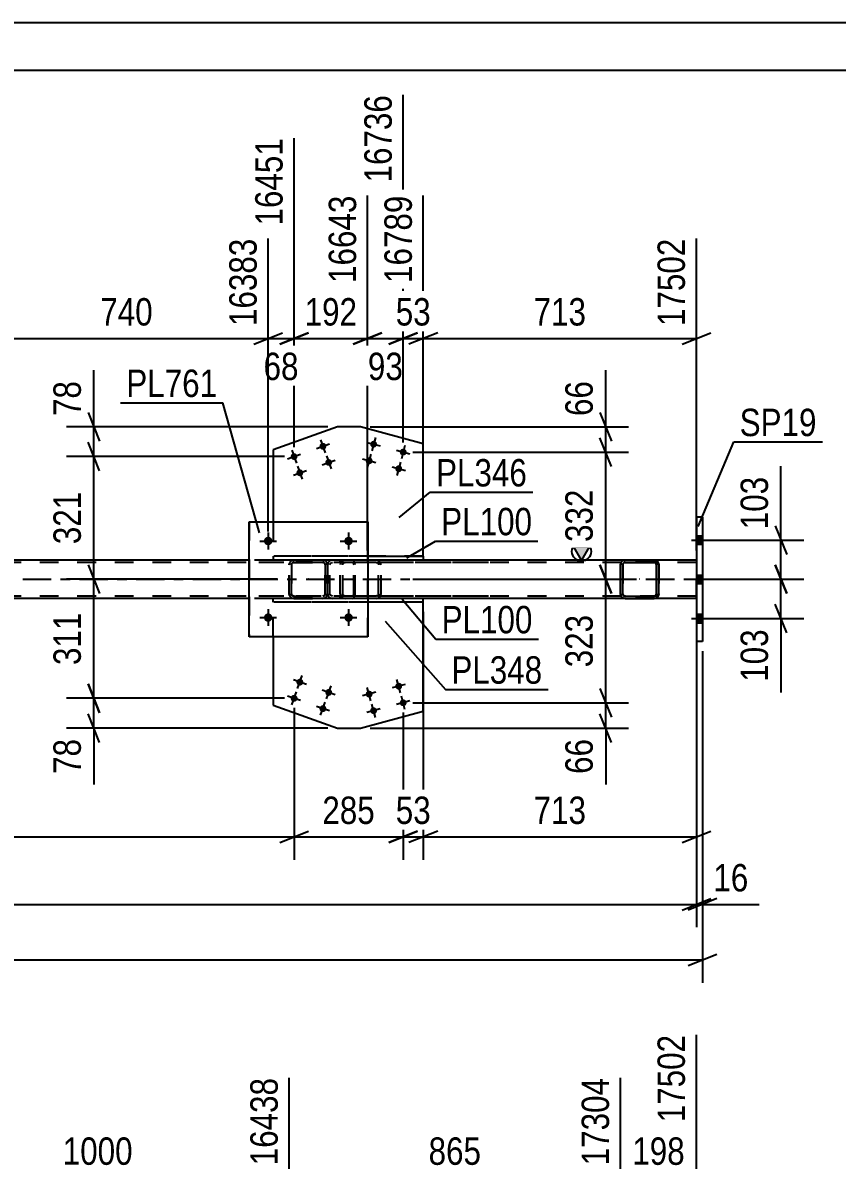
# Model space of a CAD drawing. Header units: millimetres. Extents: x 0 to 841, y 0 to 594.
# Drawn here: x 685.3 to 770.4, y 475.1 to 594 of the extents above; entities that cross this region are included whole.
import ezdxf

# ---------------------------------------------------------------- set-up
doc = ezdxf.new("R2010")
doc.units = ezdxf.units.MM
doc.linetypes.add('DXK_LINE_DOT2', pattern=[3.9198, 1.9599, -1.9599])
doc.linetypes.add('DXK_LINE_DOT3', pattern=[5.9187, 2.979, -0.9799, 0.9799, -0.9799])
doc.styles.add('Arial Narrow', font='ARIALN.TTF', dxfattribs={"height": 0.2})

# ---------------------------------------------------------------- blocks, each defined once
blk = doc.blocks.new('Unknown-122570622-1133')
at = {"color": 5, "linetype": 'Continuous'}
for p, q in [((841, 594), (0, 594)), ((836, 589), (5, 589))]:
    blk.add_line(p, q, dxfattribs=at)
blk = doc.blocks.new('Bolt-122570622-3919 - 3910')
at = {"linetype": 'Continuous'}
for points in [[(710.54, 531.84), (710.55, 531.93), (710.58, 532.02), (710.62, 532.1), (710.68, 532.17), (710.76, 532.22), (710.84, 532.26), (710.93, 532.28), (711.03, 532.28), (711.12, 532.26), (711.2, 532.22), (711.27, 532.17), (711.34, 532.1), (711.38, 532.02), (711.41, 531.93), (711.42, 531.84), (711.41, 531.75), (711.38, 531.66), (711.34, 531.58), (711.27, 531.51), (711.2, 531.46), (711.12, 531.42), (711.03, 531.4), (710.93, 531.4), (710.84, 531.42), (710.76, 531.46), (710.68, 531.51), (710.62, 531.58), (710.58, 531.66), (710.55, 531.75)], [(718.94, 531.84), (718.95, 531.93), (718.98, 532.02), (719.02, 532.1), (719.08, 532.17), (719.16, 532.22), (719.24, 532.26), (719.33, 532.28), (719.43, 532.28), (719.52, 532.26), (719.6, 532.22), (719.67, 532.17), (719.74, 532.1), (719.78, 532.02), (719.81, 531.93), (719.82, 531.84), (719.81, 531.75), (719.78, 531.66), (719.74, 531.58), (719.67, 531.51), (719.6, 531.46), (719.52, 531.42), (719.43, 531.4), (719.33, 531.4), (719.24, 531.42), (719.16, 531.46), (719.08, 531.51), (719.02, 531.58), (718.98, 531.66), (718.95, 531.75)]]:
    blk.add_hatch(color=1, dxfattribs=at).paths.add_polyline_path(points)
at = {"color": 1, "linetype": 'Continuous'}
for p, q in [((710.98, 532.72), (710.98, 530.96)), ((719.38, 532.72), (719.38, 530.96)), ((710.1, 531.84), (711.86, 531.84)), ((718.5, 531.84), (720.26, 531.84))]:
    blk.add_line(p, q, dxfattribs=at)
blk = doc.blocks.new('Part-122570622-3924 - 3910')
at = {"color": 2, "linetype": 'Continuous'}
for p, q in [((708.98, 529.84), (708.98, 541.84)), ((708.98, 541.84), (708.98, 541.84)), ((708.98, 541.84), (721.38, 541.84)), ((721.38, 541.84), (721.38, 529.84)), ((708.98, 529.84), (708.98, 529.84)), ((721.38, 529.84), (708.98, 529.84))]:
    blk.add_line(p, q, dxfattribs=at)
at = {"color": 7, "linetype": 'DXK_LINE_DOT2'}
for p, q in [((708.98, 541.84), (708.98, 529.84)), ((708.98, 541.84), (708.98, 541.84)), ((721.38, 529.84), (721.38, 541.84)), ((708.98, 529.84), (708.98, 529.84))]:
    blk.add_line(p, q, dxfattribs=at)
blk = doc.blocks.new('Part-122570622-3925 - 3910')
at = {"color": 7, "linetype": 'DXK_LINE_DOT2'}
for p, q in [((713.17, 537.36), (713.21, 537.54)), ((713.17, 537.36), (713.18, 537.36)), ((713.17, 534.32), (713.17, 537.36)), ((713.22, 537.54), (713.18, 537.36)), ((713.18, 534.32), (713.18, 537.36)), ((713.43, 537.45), (713.41, 537.36)), ((713.42, 537.36), (713.41, 537.36)), ((713.41, 537.36), (713.41, 534.32)), ((713.42, 537.36), (713.44, 537.45)), ((713.42, 534.32), (713.42, 537.36)), ((713.48, 537.53), (713.43, 537.45)), ((713.44, 537.45), (713.49, 537.53)), ((713.47, 537.8), (713.65, 537.84)), ((713.66, 537.84), (713.48, 537.8)), ((713.56, 537.58), (713.48, 537.53)), ((713.49, 537.53), (713.57, 537.58)), ((713.65, 537.6), (713.56, 537.58)), ((713.57, 537.58), (713.66, 537.6)), ((713.66, 537.84), (713.65, 537.84)), ((713.65, 537.84), (716.69, 537.84)), ((713.65, 537.6), (713.66, 537.6)), ((716.69, 537.6), (713.65, 537.6)), ((713.66, 537.84), (716.7, 537.84)), ((713.66, 537.6), (716.7, 537.6)), ((716.69, 537.84), (716.7, 537.84)), ((716.69, 537.84), (716.88, 537.8)), ((716.7, 537.6), (716.69, 537.6)), ((716.79, 537.58), (716.69, 537.6)), ((716.88, 537.8), (716.7, 537.84)), ((716.7, 537.6), (716.79, 537.58)), ((716.79, 537.58), (716.79, 537.58)), ((716.79, 537.58), (716.87, 537.53)), ((716.86, 537.53), (716.79, 537.58)), ((716.92, 537.45), (716.86, 537.53)), ((716.87, 537.53), (716.92, 537.45)), ((716.92, 537.45), (716.94, 537.36)), ((716.93, 537.36), (716.92, 537.45)), ((716.94, 537.36), (716.93, 537.36)), ((716.93, 537.36), (716.93, 534.32)), ((716.94, 534.32), (716.94, 537.36)), ((717.14, 537.54), (717.17, 537.36)), ((717.18, 537.36), (717.14, 537.54)), ((717.18, 537.36), (717.17, 537.36)), ((717.17, 537.36), (717.17, 534.32)), ((717.18, 534.32), (717.18, 537.36)), ((713.18, 534.32), (713.17, 534.32)), ((713.21, 534.14), (713.17, 534.32)), ((713.18, 534.32), (713.22, 534.14)), ((713.41, 534.32), (713.42, 534.32)), ((713.41, 534.32), (713.43, 534.23)), ((713.44, 534.23), (713.42, 534.32)), ((713.43, 534.23), (713.48, 534.15)), ((713.49, 534.15), (713.44, 534.23)), ((713.47, 533.88), (713.48, 533.88)), ((713.65, 533.84), (713.47, 533.88)), ((713.48, 534.15), (713.56, 534.1)), ((713.48, 533.88), (713.66, 533.84)), ((713.57, 534.1), (713.49, 534.15)), ((713.56, 534.1), (713.65, 534.08)), ((713.66, 534.08), (713.57, 534.1)), ((713.66, 534.08), (713.65, 534.08)), ((713.65, 534.08), (716.69, 534.08)), ((713.66, 533.84), (713.65, 533.84)), ((713.65, 533.84), (716.69, 533.84)), ((713.66, 534.08), (716.7, 534.08)), ((713.66, 533.84), (716.7, 533.84)), ((716.69, 534.08), (716.79, 534.1)), ((716.69, 534.08), (716.7, 534.08)), ((716.88, 533.88), (716.69, 533.84)), ((716.69, 533.84), (716.7, 533.84)), ((716.79, 534.1), (716.7, 534.08)), ((716.7, 533.84), (716.88, 533.88)), ((716.87, 534.15), (716.79, 534.1)), ((716.79, 534.1), (716.86, 534.15)), ((716.86, 534.15), (716.92, 534.23)), ((716.92, 534.23), (716.87, 534.15)), ((716.94, 534.32), (716.92, 534.23)), ((716.92, 534.23), (716.93, 534.32)), ((716.93, 534.32), (716.94, 534.32)), ((717.17, 534.32), (717.14, 534.14)), ((717.14, 534.14), (717.18, 534.32)), ((717.17, 534.32), (717.18, 534.32))]:
    blk.add_line(p, q, dxfattribs=at)
at = {"color": 7, "linetype": 'DXK_LINE_DOT3'}
blk.add_line((715.18, 535.84), (715.17, 535.84), dxfattribs=at)
at = {"color": 7, "linetype": 'DXK_LINE_DOT2'}
for centre, start, end in [((713.65, 537.36), 112.5, 157.5), ((713.66, 537.36), 112.5, 157.5), ((716.69, 537.36), 22.5, 67.5), ((716.7, 537.36), 22.5, 67.5), ((713.65, 534.32), 202.5, 247.5), ((713.66, 534.32), 202.5, 247.5), ((716.69, 534.32), 292.5, 337.5), ((716.7, 534.32), 292.5, 337.5)]:
    blk.add_arc(centre, 0.48, start, end, dxfattribs=at)
blk = doc.blocks.new('Bolt-122570622-3942 - 3910')
at = {"linetype": 'Continuous'}
for points in [[(710.54, 539.84), (710.55, 539.93), (710.58, 540.02), (710.62, 540.1), (710.68, 540.17), (710.76, 540.22), (710.84, 540.26), (710.93, 540.28), (711.03, 540.28), (711.12, 540.26), (711.2, 540.22), (711.27, 540.17), (711.34, 540.1), (711.38, 540.02), (711.41, 539.93), (711.42, 539.84), (711.41, 539.75), (711.38, 539.66), (711.34, 539.58), (711.27, 539.51), (711.2, 539.46), (711.12, 539.42), (711.03, 539.4), (710.93, 539.4), (710.84, 539.42), (710.76, 539.46), (710.68, 539.51), (710.62, 539.58), (710.58, 539.66), (710.55, 539.75)], [(718.94, 539.84), (718.95, 539.93), (718.98, 540.02), (719.02, 540.1), (719.08, 540.17), (719.16, 540.22), (719.24, 540.26), (719.33, 540.28), (719.43, 540.28), (719.52, 540.26), (719.6, 540.22), (719.67, 540.17), (719.74, 540.1), (719.78, 540.02), (719.81, 539.93), (719.82, 539.84), (719.81, 539.75), (719.78, 539.66), (719.74, 539.58), (719.67, 539.51), (719.6, 539.46), (719.52, 539.42), (719.43, 539.4), (719.33, 539.4), (719.24, 539.42), (719.16, 539.46), (719.08, 539.51), (719.02, 539.58), (718.98, 539.66), (718.95, 539.75)]]:
    blk.add_hatch(color=1, dxfattribs=at).paths.add_polyline_path(points)
at = {"color": 1, "linetype": 'Continuous'}
for p, q in [((710.1, 539.84), (711.86, 539.84)), ((710.98, 540.72), (710.98, 538.96)), ((718.5, 539.84), (720.26, 539.84)), ((719.38, 540.72), (719.38, 538.96))]:
    blk.add_line(p, q, dxfattribs=at)
blk = doc.blocks.new('Part-122570622-3944 - 3910')
at = {"color": 2, "linetype": 'Continuous'}
for p, q in [((747.79, 537.36), (747.83, 537.54)), ((747.83, 537.54), (747.79, 537.36)), ((747.79, 534.32), (747.79, 537.36)), ((747.79, 537.36), (747.79, 537.36)), ((747.79, 534.32), (747.79, 537.36)), ((748.03, 537.36), (748.05, 537.45)), ((748.03, 534.32), (748.03, 537.36)), ((748.05, 537.45), (748.11, 537.53)), ((748.09, 537.8), (748.27, 537.84)), ((748.27, 537.84), (748.09, 537.8)), ((748.11, 537.53), (748.18, 537.58)), ((748.18, 537.58), (748.27, 537.6)), ((748.27, 537.84), (751.31, 537.84)), ((748.27, 537.84), (748.27, 537.84)), ((748.27, 537.84), (751.31, 537.84)), ((748.27, 537.6), (751.31, 537.6)), ((751.31, 537.84), (751.31, 537.84)), ((751.31, 537.84), (751.31, 537.84)), ((751.5, 537.8), (751.31, 537.84)), ((751.31, 537.6), (751.41, 537.58)), ((751.48, 537.53), (751.4, 537.58)), ((751.41, 537.58), (751.48, 537.53)), ((751.48, 537.53), (751.54, 537.45)), ((751.53, 537.45), (751.48, 537.53)), ((751.55, 537.36), (751.53, 537.45)), ((751.54, 537.45), (751.55, 537.36)), ((751.55, 534.32), (751.55, 537.36)), ((751.55, 537.36), (751.55, 537.36)), ((751.55, 534.32), (751.55, 537.36)), ((751.79, 537.36), (751.76, 537.54)), ((751.79, 534.32), (751.79, 537.36)), ((747.79, 534.32), (747.79, 534.32)), ((747.83, 534.14), (747.79, 534.32)), ((747.79, 534.32), (747.83, 534.14)), ((748.05, 534.23), (748.03, 534.32)), ((748.11, 534.15), (748.05, 534.23)), ((748.09, 533.88), (748.09, 533.88)), ((748.09, 533.88), (748.09, 533.88)), ((748.09, 533.88), (748.27, 533.84)), ((748.18, 534.1), (748.11, 534.15)), ((748.27, 534.08), (748.18, 534.1)), ((748.27, 534.08), (751.31, 534.08)), ((748.27, 534.08), (751.31, 534.08)), ((748.27, 533.84), (751.31, 533.84)), ((751.41, 534.1), (751.31, 534.08)), ((751.31, 534.08), (751.4, 534.1)), ((751.31, 534.08), (751.31, 534.08)), ((751.31, 533.84), (751.5, 533.88)), ((751.4, 534.1), (751.48, 534.15)), ((751.48, 534.15), (751.41, 534.1)), ((751.54, 534.23), (751.48, 534.15)), ((751.48, 534.15), (751.53, 534.23)), ((751.53, 534.23), (751.55, 534.32)), ((751.55, 534.32), (751.54, 534.23)), ((751.55, 534.32), (751.55, 534.32)), ((751.76, 534.14), (751.79, 534.32))]:
    blk.add_line(p, q, dxfattribs=at)
at = {"color": 7, "linetype": 'DXK_LINE_DOT2'}
for p, q in [((748.05, 537.45), (748.03, 537.36)), ((748.03, 537.36), (748.03, 537.36)), ((748.03, 537.36), (748.03, 534.32)), ((748.1, 537.53), (748.05, 537.45)), ((748.18, 537.58), (748.1, 537.53)), ((748.27, 537.6), (748.18, 537.58)), ((748.27, 537.6), (748.27, 537.6)), ((751.31, 537.6), (748.27, 537.6)), ((751.31, 537.84), (751.49, 537.8)), ((751.31, 537.6), (751.31, 537.6)), ((751.4, 537.58), (751.31, 537.6)), ((751.4, 537.58), (751.41, 537.58)), ((751.75, 537.54), (751.79, 537.36)), ((751.79, 537.36), (751.79, 537.36)), ((751.79, 537.36), (751.79, 534.32)), ((748.03, 534.32), (748.03, 534.32)), ((748.03, 534.32), (748.05, 534.23)), ((748.05, 534.23), (748.1, 534.15)), ((748.27, 533.84), (748.09, 533.88)), ((748.1, 534.15), (748.18, 534.1)), ((748.18, 534.1), (748.27, 534.08)), ((748.27, 534.08), (748.27, 534.08)), ((748.27, 533.84), (748.27, 533.84)), ((748.27, 533.84), (751.31, 533.84)), ((751.49, 533.88), (751.31, 533.84)), ((751.31, 533.84), (751.31, 533.84)), ((751.55, 534.32), (751.55, 534.32)), ((751.79, 534.32), (751.75, 534.14)), ((751.79, 534.32), (751.79, 534.32))]:
    blk.add_line(p, q, dxfattribs=at)
at = {"color": 7, "linetype": 'DXK_LINE_DOT3'}
blk.add_line((749.8, 535.84), (749.79, 535.84), dxfattribs=at)
at = {"color": 2, "linetype": 'Continuous'}
for centre, start, end in [((748.27, 537.36), 112.4998, 157.4998), ((748.27, 537.36), 112.4998, 157.4998), ((751.31, 537.36), 22.4998, 67.4998), ((748.27, 534.32), 202.4998, 247.4998), ((748.27, 534.32), 202.4998, 247.4998), ((751.31, 534.32), 292.4998, 337.4998)]:
    blk.add_arc(centre, 0.48, start, end, dxfattribs=at)
at = {"color": 7, "linetype": 'DXK_LINE_DOT2'}
for centre, start, end in [((751.31, 537.36), 22.4998, 67.4998), ((751.31, 534.32), 292.4998, 337.4998)]:
    blk.add_arc(centre, 0.48, start, end, dxfattribs=at)
blk = doc.blocks.new('Part-122570622-4012 - 3910')
at = {"color": 2, "linetype": 'Continuous'}
for p, q in [((756.36, 542.34), (755.72, 542.34)), ((755.72, 542.34), (755.72, 529.34)), ((756.36, 542.34), (756.36, 529.34)), ((756.36, 529.34), (755.72, 529.34))]:
    blk.add_line(p, q, dxfattribs=at)
blk = doc.blocks.new('Bolt-122570622-4052 - 3910')
at = {"linetype": 'Continuous'}
for points in [[(724.27, 524.58, -1), (724.97, 524.76, -1)], [(721.18, 523.75, -1), (721.88, 523.93, -1)], [(724.74, 522.84, -1), (725.43, 523.03, -1)], [(721.65, 522.01, -1), (722.34, 522.2, -1)]]:
    blk.add_hatch(color=1, dxfattribs=at).paths.add_polyline_path(points)
at = {"color": 1, "linetype": 'Continuous'}
for p, q in [((721.72, 523.15), (721.34, 524.54)), ((725.31, 524.86), (723.92, 524.48)), ((724.81, 523.98), (724.43, 525.37)), ((722.22, 524.03), (720.83, 523.66)), ((725.78, 523.12), (724.39, 522.75)), ((725.27, 522.24), (724.9, 523.63)), ((722.69, 522.29), (721.3, 521.92)), ((722.18, 521.41), (721.81, 522.8))]:
    blk.add_line(p, q, dxfattribs=at)
blk = doc.blocks.new('Bolt-122570622-4053 - 3910')
at = {"linetype": 'Continuous'}
for points in [[(713.95, 525.21, -1), (714.63, 524.97, -1)], [(716.97, 524.14, -1), (717.64, 523.89, -1)], [(713.35, 523.52, -1), (714.03, 523.28, -1)], [(716.36, 522.44, -1), (717.04, 522.2, -1)]]:
    blk.add_hatch(color=1, dxfattribs=at).paths.add_polyline_path(points)
at = {"color": 1, "linetype": 'Continuous'}
for p, q in [((714.05, 524.41), (714.54, 525.77)), ((714.97, 524.85), (713.62, 525.34)), ((717.98, 523.77), (716.63, 524.26)), ((717.06, 523.34), (717.55, 524.69)), ((714.36, 523.16), (713.01, 523.64)), ((713.44, 522.72), (713.93, 524.08)), ((717.38, 522.08), (716.02, 522.56)), ((716.46, 521.64), (716.94, 523))]:
    blk.add_line(p, q, dxfattribs=at)
blk = doc.blocks.new('Part-122570622-4068 - 3910')
at = {"color": 7, "linetype": 'DXK_LINE_DOT2'}
for p, q in [((711.52, 533.44), (711.52, 533.84)), ((721.38, 533.84), (711.52, 533.84)), ((721.38, 533.44), (711.52, 533.44))]:
    blk.add_line(p, q, dxfattribs=at)
at = {"color": 2, "linetype": 'Continuous'}
for p, q in [((727.19, 533.84), (721.38, 533.84)), ((727.19, 533.44), (727.19, 533.84)), ((727.19, 533.44), (721.38, 533.44))]:
    blk.add_line(p, q, dxfattribs=at)
blk = doc.blocks.new('Part-122570622-4073 - 3910')
at = {"color": 7, "linetype": 'DXK_LINE_DOT2'}
for p in [(727.19, 533.44), (711.52, 529.84)]:
    blk.add_line(p, (711.52, 533.44), dxfattribs=at)
at = {"color": 2, "linetype": 'Continuous'}
for p, q in [((727.19, 522.05), (727.19, 533.44)), ((711.52, 529.84), (711.52, 522.69)), ((711.52, 522.69), (718.23, 520.28)), ((720.62, 520.28), (727.19, 522.05)), ((718.23, 520.28), (720.62, 520.28))]:
    blk.add_line(p, q, dxfattribs=at)
blk = doc.blocks.new('Bolt-122570622-4079 - 3910')
at = {"linetype": 'Continuous'}
for points in [[(722.34, 549.87, -1), (721.65, 550.05, -1)], [(725.43, 549.04, -1), (724.74, 549.22, -1)], [(721.88, 548.13, -1), (721.18, 548.31, -1)], [(724.97, 547.3, -1), (724.27, 547.48, -1)]]:
    blk.add_hatch(color=1, dxfattribs=at).paths.add_polyline_path(points)
at = {"color": 1, "linetype": 'Continuous'}
for p, q in [((722.18, 550.65), (721.81, 549.26)), ((721.3, 550.15), (722.69, 549.77)), ((724.39, 549.32), (725.78, 548.94)), ((725.27, 549.82), (724.9, 548.43)), ((720.83, 548.41), (722.22, 548.03)), ((721.72, 548.92), (721.34, 547.53)), ((724.81, 548.09), (724.43, 546.69)), ((723.92, 547.58), (725.32, 547.2))]:
    blk.add_line(p, q, dxfattribs=at)
blk = doc.blocks.new('Bolt-122570622-4080 - 3910')
at = {"linetype": 'Continuous'}
for points in [[(717.04, 549.86, -1), (716.36, 549.62, -1)], [(714.02, 548.78, -1), (713.35, 548.54, -1)], [(717.64, 548.17, -1), (716.97, 547.93, -1)], [(714.63, 547.09, -1), (713.95, 546.85, -1)]]:
    blk.add_hatch(color=1, dxfattribs=at).paths.add_polyline_path(points)
at = {"color": 1, "linetype": 'Continuous'}
for p, q in [((716.45, 550.42), (716.94, 549.06)), ((713.44, 549.34), (713.93, 547.98)), ((716.02, 549.5), (717.38, 549.99)), ((713.01, 548.42), (714.36, 548.91)), ((716.63, 547.81), (717.98, 548.29)), ((717.06, 548.73), (717.55, 547.37)), ((713.62, 546.73), (714.97, 547.21)), ((714.05, 547.65), (714.54, 546.29))]:
    blk.add_line(p, q, dxfattribs=at)
blk = doc.blocks.new('Part-122570622-4085 - 3910')
at = {"color": 7, "linetype": 'DXK_LINE_DOT2'}
for p, q in [((711.52, 538.24), (711.52, 537.84)), ((721.38, 538.24), (711.52, 538.24)), ((721.38, 537.84), (711.52, 537.84))]:
    blk.add_line(p, q, dxfattribs=at)
at = {"color": 2, "linetype": 'Continuous'}
for p, q in [((721.38, 538.24), (727.19, 538.24)), ((727.19, 537.84), (721.38, 537.84)), ((727.19, 538.24), (727.19, 537.84))]:
    blk.add_line(p, q, dxfattribs=at)
blk = doc.blocks.new('Part-122570622-4090 - 3910')
at = {"color": 2, "linetype": 'Continuous'}
for p, q in [((718.23, 551.78), (711.52, 549.37)), ((720.62, 551.78), (718.23, 551.78)), ((727.19, 550.01), (720.62, 551.78)), ((711.52, 549.37), (711.52, 541.84)), ((727.19, 538.24), (727.19, 550.01))]:
    blk.add_line(p, q, dxfattribs=at)
at = {"color": 7, "linetype": 'DXK_LINE_DOT2'}
for p in [(711.52, 541.84), (727.19, 538.24)]:
    blk.add_line(p, (711.52, 538.24), dxfattribs=at)
blk = doc.blocks.new('Bolt-122570622-4122 - 3910')
at = {"linetype": 'Continuous'}
for points in [[(756.36, 539.5), (756.36, 540.38), (755.72, 540.38), (755.72, 539.5)], [(756.36, 539.5), (756.36, 540.38), (755.72, 540.38), (755.72, 539.5)], [(756.36, 539.5), (756.36, 540.38), (755.72, 540.38), (755.72, 539.5)], [(756.36, 535.4), (756.36, 536.28), (755.72, 536.28), (755.72, 535.4)], [(756.36, 535.4), (756.36, 536.28), (755.72, 536.28), (755.72, 535.4)], [(756.36, 531.3), (756.36, 532.18), (755.72, 532.18), (755.72, 531.3)], [(756.36, 531.3), (756.36, 532.18), (755.72, 532.18), (755.72, 531.3)], [(756.36, 531.3), (756.36, 532.18), (755.72, 532.18), (755.72, 531.3)]]:
    blk.add_hatch(color=1, dxfattribs=at).paths.add_polyline_path(points)
at = {"color": 1, "linetype": 'Continuous'}
for p, q in [((755.2, 539.94), (758.52, 539.94)), ((755.2, 539.94), (758.52, 539.94)), ((755.2, 539.94), (758.52, 539.94)), ((755.72, 540.38), (756.36, 540.38)), ((755.72, 540.38), (756.36, 540.38)), ((755.72, 540.38), (756.36, 540.38)), ((755.72, 539.5), (756.36, 539.5)), ((755.72, 539.5), (756.36, 539.5)), ((755.72, 539.5), (756.36, 539.5)), ((755.72, 536.28), (756.36, 536.28)), ((755.72, 536.28), (756.36, 536.28)), ((755.2, 535.84), (758.52, 535.84)), ((755.2, 535.84), (758.52, 535.84)), ((755.72, 535.4), (756.36, 535.4)), ((755.72, 535.4), (756.36, 535.4)), ((755.2, 531.74), (758.52, 531.74)), ((755.2, 531.74), (758.52, 531.74)), ((755.2, 531.74), (758.52, 531.74)), ((755.72, 532.18), (756.36, 532.18)), ((755.72, 532.18), (756.36, 532.18)), ((755.72, 532.18), (756.36, 532.18)), ((755.72, 531.3), (756.36, 531.3)), ((755.72, 531.3), (756.36, 531.3)), ((755.72, 531.3), (756.36, 531.3))]:
    blk.add_line(p, q, dxfattribs=at)
blk = doc.blocks.new('Part-122570622-4144 - 3910')
at = {"color": 7, "linetype": 'DXK_LINE_DOT2'}
for p, q in [((719.79, 537.84), (707.63, 537.84)), ((719.79, 537.6), (707.63, 537.6)), ((717.23, 537.54), (717.19, 537.36)), ((717.19, 534.32), (717.19, 537.36)), ((717.44, 537.36), (717.46, 537.45)), ((717.44, 534.32), (717.44, 537.36)), ((717.46, 537.45), (717.52, 537.53)), ((717.7, 537.84), (717.5, 537.8)), ((717.52, 537.53), (717.6, 537.58)), ((717.6, 537.58), (717.7, 537.6)), ((718.51, 537.6), (718.51, 537.84)), ((719.89, 537.8), (719.79, 537.84)), ((719.79, 537.6), (719.84, 537.58)), ((719.84, 537.58), (719.88, 537.53)), ((719.88, 537.53), (719.91, 537.45)), ((719.98, 537.7), (719.89, 537.8)), ((719.91, 537.45), (719.92, 537.36)), ((719.92, 534.32), (719.92, 537.36)), ((720.04, 537.54), (719.98, 537.7)), ((720.06, 537.36), (720.04, 537.54)), ((720.06, 534.32), (720.06, 537.36)), ((719.79, 534.08), (707.63, 534.08)), ((719.79, 533.84), (707.63, 533.84)), ((717.19, 534.32), (717.23, 534.14)), ((717.46, 534.23), (717.44, 534.32)), ((717.52, 534.15), (717.46, 534.23)), ((717.5, 533.88), (717.7, 533.84)), ((717.6, 534.1), (717.52, 534.15)), ((717.7, 534.08), (717.6, 534.1)), ((718.51, 533.84), (718.51, 534.08)), ((719.84, 534.1), (719.79, 534.08)), ((719.79, 533.84), (719.89, 533.88)), ((719.88, 534.15), (719.84, 534.1)), ((719.91, 534.23), (719.88, 534.15)), ((719.89, 533.88), (719.98, 533.98)), ((719.92, 534.32), (719.91, 534.23)), ((719.98, 533.98), (720.04, 534.14)), ((720.04, 534.14), (720.06, 534.32))]:
    blk.add_line(p, q, dxfattribs=at)
for centre, start, end in [((717.68, 537.34), 111.1941, 156.1506), ((717.68, 534.34), 203.8494, 248.8059)]:
    blk.add_arc(centre, 0.492, start, end, dxfattribs=at)
blk = doc.blocks.new('Part-122570622-4181 - 3910')
at = {"linetype": 'Continuous'}
blk.add_hatch(color=2, dxfattribs=at).paths.add_polyline_path([(743.72, 537.84), (742.92, 539.24), (744.52, 539.24)])
at = {"color": 2, "linetype": 'Continuous'}
for p, q in [((743.72, 537.84), (742.92, 539.24)), ((742.92, 539.24), (744.52, 539.24)), ((744.52, 539.24), (743.72, 537.84)), ((708.98, 537.84), (681.38, 537.84)), ((755.72, 537.84), (727.19, 537.84)), ((708.98, 533.84), (681.38, 533.84)), ((748.27, 533.84), (727.19, 533.84)), ((755.72, 533.84), (751.32, 533.84))]:
    blk.add_line(p, q, dxfattribs=at)
at = {"color": 7, "linetype": 'DXK_LINE_DOT2'}
for p, q in [((755.72, 537.6), (99.39, 537.6)), ((727.19, 537.84), (708.98, 537.84)), ((755.72, 533.84), (755.72, 537.84)), ((755.72, 534.08), (99.39, 534.08)), ((727.19, 533.84), (708.98, 533.84)), ((751.32, 533.84), (748.27, 533.84))]:
    blk.add_line(p, q, dxfattribs=at)
at = {"color": 7, "linetype": 'DXK_LINE_DOT3'}
blk.add_line((99.39, 535.84), (755.72, 535.84), dxfattribs=at)
at = {"color": 2, "linetype": 'Continuous'}
blk.add_circle((743.72, 538.74), 1, dxfattribs=at)
blk = doc.blocks.new('Part-122570622-4186 - 3910')
at = {"color": 7, "linetype": 'DXK_LINE_DOT2'}
for p, q in [((718.55, 537.54), (718.51, 537.36)), ((718.51, 534.32), (718.51, 537.36)), ((718.77, 537.36), (718.79, 537.45)), ((718.77, 534.32), (718.77, 537.36)), ((718.79, 537.45), (718.84, 537.53)), ((719.02, 537.84), (718.83, 537.8)), ((718.84, 537.53), (718.92, 537.58)), ((718.92, 537.58), (719.02, 537.6)), ((734.01, 537.84), (719.02, 537.84)), ((734.01, 537.6), (719.02, 537.6)), ((722.45, 537.8), (722.26, 537.84)), ((722.26, 537.6), (722.35, 537.58)), ((722.35, 537.58), (722.44, 537.53)), ((722.44, 537.53), (722.49, 537.45)), ((722.49, 537.45), (722.51, 537.36)), ((722.51, 534.32), (722.51, 537.36)), ((722.73, 537.53), (722.73, 537.54)), ((722.77, 537.36), (722.73, 537.53)), ((722.77, 534.32), (722.77, 537.36)), ((718.51, 534.32), (718.55, 534.14)), ((718.79, 534.23), (718.77, 534.32)), ((718.84, 534.15), (718.79, 534.23)), ((718.83, 533.88), (719.02, 533.84)), ((718.92, 534.1), (718.84, 534.15)), ((719.02, 534.08), (718.92, 534.1)), ((734.01, 534.08), (719.02, 534.08)), ((734.01, 533.84), (719.02, 533.84)), ((722.35, 534.1), (722.26, 534.08)), ((722.26, 533.84), (722.45, 533.88)), ((722.44, 534.15), (722.35, 534.1)), ((722.49, 534.23), (722.44, 534.15)), ((722.51, 534.32), (722.49, 534.23)), ((722.73, 534.14), (722.77, 534.32))]:
    blk.add_line(p, q, dxfattribs=at)
for centre, start, end in [((719, 537.34), 110.7583, 155.68), ((722.28, 537.34), 24.32, 69.2417), ((719, 534.34), 204.32, 249.2417), ((722.28, 534.34), 290.7583, 335.68)]:
    blk.add_arc(centre, 0.496, start, end, dxfattribs=at)
blk = doc.blocks.new('StraightDimension-122570622-14913 - 3910')
at = {"color": 7, "linetype": 'Continuous'}
for p, q in [((713.69, 549.66), (713.69, 581.95)), ((721.37, 538.84), (721.37, 575.95)), ((712.19, 560.41), (715.19, 561.61)), ((722.87, 561.61), (719.87, 560.41)), ((713.69, 561.01), (721.37, 561.01))]:
    blk.add_line(p, q, dxfattribs=at)
at = {"color": 0}
blk.add_wipeout([(720.87, 561.76), (720.87, 565.96), (714.19, 565.96), (714.19, 561.76)], dxfattribs=at)
at = {"color": 3, "style": 'Arial Narrow'}
blk.add_text('192', height=2.863, dxfattribs=at).set_placement((714.79, 562.36))
at = {"color": 0, "linetype": 'Continuous'}
blk.add_wipeout([(720.77, 576.55), (716.57, 576.55), (716.57, 566.21), (720.77, 566.21)], dxfattribs=at)
at = {"color": 3, "linetype": 'Continuous', "style": 'Arial Narrow'}
blk.add_text('16643', height=2.863, rotation=90.0002, dxfattribs=at).set_placement((720.17, 566.81))
blk = doc.blocks.new('StraightDimension-122570622-4436 - 3910')
at = {"color": 7, "linetype": 'Continuous'}
for p, q in [((755.72, 532.84), (755.72, 506.52)), ((727.19, 532.44), (727.19, 506.52)), ((728.69, 509.52), (725.69, 508.32)), ((727.19, 508.92), (755.72, 508.92)), ((754.22, 508.32), (757.22, 509.52))]:
    blk.add_line(p, q, dxfattribs=at)
at = {"color": 0}
blk.add_wipeout([(744.8, 509.67), (744.8, 513.87), (738.11, 513.87), (738.11, 509.67)], dxfattribs=at)
at = {"color": 3, "style": 'Arial Narrow'}
blk.add_text('713', height=2.863, dxfattribs=at).set_placement((738.71, 510.27))
blk = doc.blocks.new('StraightDimension-122570622-14912 - 3910')
at = {"color": 7, "linetype": 'Continuous'}
for p, q in [((725.09, 550.13), (725.09, 586.45)), ((721.37, 538.84), (721.37, 575.95)), ((719.87, 560.41), (722.87, 561.61)), ((726.59, 561.61), (723.59, 560.41)), ((721.37, 561.01), (725.09, 561.01))]:
    blk.add_line(p, q, dxfattribs=at)
at = {"color": 0, "linetype": 'Continuous'}
blk.add_wipeout([(724.49, 587.05), (720.29, 587.05), (720.29, 576.71), (724.49, 576.71)], dxfattribs=at)
at = {"color": 3, "linetype": 'Continuous', "style": 'Arial Narrow'}
blk.add_text('16736', height=2.863, rotation=90.0002, dxfattribs=at).set_placement((723.89, 577.31))
at = {"color": 0}
blk.add_wipeout([(725.66, 556.06), (725.66, 560.26), (720.8, 560.26), (720.8, 556.06)], dxfattribs=at)
at = {"color": 3, "style": 'Arial Narrow'}
blk.add_text('93', height=2.863, dxfattribs=at).set_placement((721.4, 556.66))
blk = doc.blocks.new('StraightDimension-122570622-4485 - 3910')
at = {"color": 7, "linetype": 'Continuous'}
for p, q in [((746.24, 551.78), (746.24, 557.68)), ((746.24, 551.78), (746.24, 557.68)), ((745.64, 553.28), (746.84, 550.28)), ((721.62, 551.78), (748.64, 551.78)), ((746.24, 549.13), (746.24, 551.78)), ((746.84, 547.63), (745.64, 550.63)), ((726.09, 549.13), (748.64, 549.13))]:
    blk.add_line(p, q, dxfattribs=at)
at = {"color": 0}
blk.add_wipeout([(745.49, 557.16), (741.29, 557.16), (741.29, 552.3), (745.49, 552.3)], dxfattribs=at)
at = {"color": 3, "style": 'Arial Narrow'}
blk.add_text('66', height=2.863, rotation=90.0002, dxfattribs=at).set_placement((744.89, 552.9))
blk = doc.blocks.new('StraightDimension-122570622-15278 - 3910')
at = {"color": 7, "linetype": 'Continuous'}
for p, q in [((692.16, 537.34), (693.36, 534.34)), ((711.91, 535.84), (689.91, 535.84)), ((692.76, 523.4), (692.76, 535.84)), ((693.36, 521.9), (692.16, 524.9)), ((712.69, 523.4), (689.91, 523.4))]:
    blk.add_line(p, q, dxfattribs=at)
at = {"color": 0}
blk.add_wipeout([(692.01, 532.96), (687.81, 532.96), (687.81, 526.28), (692.01, 526.28)], dxfattribs=at)
at = {"color": 3, "style": 'Arial Narrow'}
blk.add_text('311', height=2.863, rotation=90.0002, dxfattribs=at).set_placement((691.41, 526.88))
blk = doc.blocks.new('StraightDimension-122570622-4601 - 3910')
at = {"color": 7, "linetype": 'Continuous'}
for p, q in [((755.72, 528.34), (755.72, 499.47)), ((756.36, 528.34), (756.36, 499.47)), ((754.22, 501.27), (757.22, 502.47)), ((757.86, 502.47), (754.86, 501.27)), ((755.72, 501.87), (756.36, 501.87)), ((756.36, 501.87), (762.27, 501.87)), ((756.36, 501.87), (762.27, 501.87))]:
    blk.add_line(p, q, dxfattribs=at)
at = {"color": 0}
blk.add_wipeout([(761.74, 502.62), (761.74, 506.82), (756.89, 506.82), (756.89, 502.62)], dxfattribs=at)
at = {"color": 3, "style": 'Arial Narrow'}
blk.add_text('16', height=2.863, dxfattribs=at).set_placement((757.49, 503.22))
blk = doc.blocks.new('StraightDimension-122570622-4410 - 3910')
at = {"color": 7, "linetype": 'Continuous'}
for p, q in [((640.9, 532.44), (640.9, 506.52)), ((713.69, 522.4), (713.69, 506.52)), ((642.4, 509.52), (639.4, 508.32)), ((640.9, 508.92), (713.69, 508.92)), ((712.19, 508.32), (715.19, 509.52))]:
    blk.add_line(p, q, dxfattribs=at)
at = {"color": 0}
blk.add_wipeout([(681.55, 509.67), (681.55, 513.87), (673.04, 513.87), (673.04, 509.67)], dxfattribs=at)
at = {"color": 3, "style": 'Arial Narrow'}
blk.add_text('1820', height=2.863, dxfattribs=at).set_placement((673.64, 510.27))
blk = doc.blocks.new('StraightDimension-122570622-4251 - 3910')
at = {"color": 7, "linetype": 'Continuous'}
for p, q in [((764.55, 539.94), (764.55, 547.67)), ((764.55, 539.94), (764.55, 547.67)), ((763.95, 541.44), (765.15, 538.44)), ((758.12, 539.94), (766.95, 539.94)), ((764.55, 535.84), (764.55, 539.94)), ((765.15, 534.34), (763.95, 537.34)), ((758.12, 535.84), (766.95, 535.84))]:
    blk.add_line(p, q, dxfattribs=at)
at = {"color": 0}
blk.add_wipeout([(763.8, 547.15), (759.6, 547.15), (759.6, 540.47), (763.8, 540.47)], dxfattribs=at)
at = {"color": 3, "style": 'Arial Narrow'}
blk.add_text('103', height=2.863, rotation=90.0002, dxfattribs=at).set_placement((763.2, 541.07))
blk = doc.blocks.new('StraightDimension-122570622-4267 - 3910')
at = {"color": 7, "linetype": 'Continuous'}
for p, q in [((763.95, 537.34), (765.15, 534.34)), ((758.12, 535.84), (766.95, 535.84)), ((764.55, 531.74), (764.55, 535.84)), ((765.15, 530.24), (763.95, 533.24)), ((758.12, 531.74), (766.95, 531.74)), ((764.55, 531.74), (764.55, 524.01)), ((764.55, 531.74), (764.55, 524.01))]:
    blk.add_line(p, q, dxfattribs=at)
at = {"color": 0}
blk.add_wipeout([(763.8, 531.22), (759.6, 531.22), (759.6, 524.53), (763.8, 524.53)], dxfattribs=at)
at = {"color": 3, "style": 'Arial Narrow'}
blk.add_text('103', height=2.863, rotation=90.0002, dxfattribs=at).set_placement((763.2, 525.13))
blk = doc.blocks.new('StraightDimension-122570622-4418 - 3910')
at = {"color": 7, "linetype": 'Continuous'}
for p, q in [((713.69, 522.4), (713.69, 506.52)), ((725.09, 521.93), (725.09, 506.52)), ((712.19, 508.32), (715.19, 509.52)), ((713.69, 508.92), (725.09, 508.92)), ((726.59, 509.52), (723.59, 508.32))]:
    blk.add_line(p, q, dxfattribs=at)
at = {"color": 0}
blk.add_wipeout([(722.73, 509.67), (722.73, 513.87), (716.04, 513.87), (716.04, 509.67)], dxfattribs=at)
at = {"color": 3, "style": 'Arial Narrow'}
blk.add_text('285', height=2.863, dxfattribs=at).set_placement((716.64, 510.27))
blk = doc.blocks.new('StraightDimension-122570622-4428 - 3910')
at = {"color": 7, "linetype": 'Continuous'}
for p, q in [((727.19, 532.44), (727.19, 506.52)), ((725.09, 521.93), (725.09, 506.52)), ((723.59, 508.32), (726.59, 509.52)), ((725.09, 508.92), (727.19, 508.92)), ((728.69, 509.52), (725.69, 508.32))]:
    blk.add_line(p, q, dxfattribs=at)
at = {"color": 0}
blk.add_wipeout([(728.56, 509.67), (728.56, 513.87), (723.71, 513.87), (723.71, 509.67)], dxfattribs=at)
at = {"color": 3, "style": 'Arial Narrow'}
blk.add_text('53', height=2.863, dxfattribs=at).set_placement((724.31, 510.27))
blk = doc.blocks.new('StraightDimension-122570622-4443 - 3910')
at = {"color": 7, "linetype": 'Continuous'}
for p, q in [((746.84, 547.63), (745.64, 550.63)), ((726.09, 549.13), (748.64, 549.13)), ((746.24, 535.84), (746.24, 549.13)), ((745.64, 537.34), (746.84, 534.34)), ((726.08, 535.84), (748.64, 535.84))]:
    blk.add_line(p, q, dxfattribs=at)
at = {"color": 0}
blk.add_wipeout([(745.49, 545.83), (741.29, 545.83), (741.29, 539.14), (745.49, 539.14)], dxfattribs=at)
at = {"color": 3, "style": 'Arial Narrow'}
blk.add_text('332', height=2.863, rotation=90.0002, dxfattribs=at).set_placement((744.89, 539.74))
blk = doc.blocks.new('StraightDimension-122570622-4459 - 3910')
at = {"color": 7, "linetype": 'Continuous'}
for p, q in [((745.64, 524.43), (746.84, 521.43)), ((726.09, 522.93), (748.64, 522.93)), ((746.24, 520.28), (746.24, 522.93)), ((746.84, 518.78), (745.64, 521.78)), ((721.62, 520.28), (748.64, 520.28)), ((746.24, 520.28), (746.24, 514.38)), ((746.24, 520.28), (746.24, 514.38))]:
    blk.add_line(p, q, dxfattribs=at)
at = {"color": 0}
blk.add_wipeout([(745.49, 519.76), (741.29, 519.76), (741.29, 514.9), (745.49, 514.9)], dxfattribs=at)
at = {"color": 3, "style": 'Arial Narrow'}
blk.add_text('66', height=2.863, rotation=90.0002, dxfattribs=at).set_placement((744.89, 515.5))
blk = doc.blocks.new('StraightDimension-122570622-4469 - 3910')
at = {"color": 7, "linetype": 'Continuous'}
for p, q in [((746.84, 534.34), (745.64, 537.34)), ((726.08, 535.84), (748.64, 535.84)), ((746.24, 522.93), (746.24, 535.84)), ((745.64, 524.43), (746.84, 521.43)), ((726.09, 522.93), (748.64, 522.93))]:
    blk.add_line(p, q, dxfattribs=at)
at = {"color": 0}
blk.add_wipeout([(745.49, 532.73), (741.29, 532.73), (741.29, 526.04), (745.49, 526.04)], dxfattribs=at)
at = {"color": 3, "style": 'Arial Narrow'}
blk.add_text('323', height=2.863, rotation=90.0002, dxfattribs=at).set_placement((744.89, 526.64))
blk = doc.blocks.new('StraightDimension-122570622-4570 - 3910')
at = {"color": 7, "linetype": 'Continuous'}
for p, q in [((756.36, 528.34), (756.36, 493.67)), ((63.31, 496.07), (756.36, 496.07)), ((754.86, 495.47), (757.86, 496.67))]:
    blk.add_line(p, q, dxfattribs=at)
blk = doc.blocks.new('StraightDimension-122570622-4591 - 3910')
at = {"color": 7, "linetype": 'Continuous'}
for p, q in [((755.72, 528.34), (755.72, 499.47)), ((63.95, 501.87), (755.72, 501.87)), ((754.22, 501.27), (757.22, 502.47))]:
    blk.add_line(p, q, dxfattribs=at)
blk = doc.blocks.new('StraightDimension-122570622-14910 - 3910')
at = {"color": 7, "linetype": 'Continuous'}
for p, q in [((727.19, 539.24), (727.19, 575.95)), ((755.72, 538.84), (755.72, 571.45)), ((728.69, 561.61), (725.69, 560.41)), ((754.22, 560.41), (757.22, 561.61)), ((727.19, 561.01), (755.72, 561.01))]:
    blk.add_line(p, q, dxfattribs=at)
at = {"color": 0}
blk.add_wipeout([(744.8, 561.76), (744.8, 565.96), (738.11, 565.96), (738.11, 561.76)], dxfattribs=at)
at = {"color": 3, "style": 'Arial Narrow'}
blk.add_text('713', height=2.863, dxfattribs=at).set_placement((738.71, 562.36))
at = {"color": 0, "linetype": 'Continuous'}
blk.add_wipeout([(755.12, 572.05), (750.92, 572.05), (750.92, 561.71), (755.12, 561.71)], dxfattribs=at)
at = {"color": 3, "linetype": 'Continuous', "style": 'Arial Narrow'}
blk.add_text('17502', height=2.863, rotation=90.0002, dxfattribs=at).set_placement((754.52, 562.31))
blk = doc.blocks.new('StraightDimension-122570622-14911 - 3910')
at = {"color": 7, "linetype": 'Continuous'}
for p, q in [((725.09, 550.13), (725.09, 586.45)), ((727.19, 539.24), (727.19, 575.95)), ((723.59, 560.41), (726.59, 561.61)), ((728.69, 561.61), (725.69, 560.41)), ((725.09, 561.01), (727.19, 561.01))]:
    blk.add_line(p, q, dxfattribs=at)
at = {"color": 0}
blk.add_wipeout([(728.57, 561.76), (728.57, 565.96), (723.71, 565.96), (723.71, 561.76)], dxfattribs=at)
at = {"color": 3, "style": 'Arial Narrow'}
blk.add_text('53', height=2.863, dxfattribs=at).set_placement((724.31, 562.36))
at = {"color": 0, "linetype": 'Continuous'}
blk.add_wipeout([(726.59, 576.55), (722.39, 576.55), (722.39, 566.21), (726.59, 566.21)], dxfattribs=at)
at = {"color": 3, "linetype": 'Continuous', "style": 'Arial Narrow'}
blk.add_text('16789', height=2.863, rotation=90.0002, dxfattribs=at).set_placement((725.99, 566.81))
blk = doc.blocks.new('StraightDimension-122570622-14914 - 3910')
at = {"color": 7, "linetype": 'Continuous'}
for p, q in [((713.69, 549.66), (713.69, 581.95)), ((710.98, 540.84), (710.98, 571.45)), ((709.48, 560.41), (712.48, 561.61)), ((715.19, 561.61), (712.19, 560.41)), ((710.98, 561.01), (713.69, 561.01))]:
    blk.add_line(p, q, dxfattribs=at)
at = {"color": 0, "linetype": 'Continuous'}
blk.add_wipeout([(713.09, 582.55), (708.89, 582.55), (708.89, 572.21), (713.09, 572.21)], dxfattribs=at)
at = {"color": 3, "linetype": 'Continuous', "style": 'Arial Narrow'}
blk.add_text('16451', height=2.863, rotation=90.0002, dxfattribs=at).set_placement((712.49, 572.81))
at = {"color": 0}
blk.add_wipeout([(714.76, 556.06), (714.76, 560.26), (709.9, 560.26), (709.9, 556.06)], dxfattribs=at)
at = {"color": 3, "style": 'Arial Narrow'}
blk.add_text('68', height=2.863, dxfattribs=at).set_placement((710.5, 556.66))
blk = doc.blocks.new('StraightDimension-122570622-14915 - 3910')
at = {"color": 7, "linetype": 'Continuous'}
for p, q in [((681.38, 538.84), (681.38, 575.95)), ((710.98, 540.84), (710.98, 571.45)), ((682.88, 561.61), (679.88, 560.41)), ((709.48, 560.41), (712.48, 561.61)), ((681.38, 561.01), (710.98, 561.01))]:
    blk.add_line(p, q, dxfattribs=at)
at = {"color": 0}
blk.add_wipeout([(699.52, 561.76), (699.52, 565.96), (692.84, 565.96), (692.84, 561.76)], dxfattribs=at)
at = {"color": 3, "style": 'Arial Narrow'}
blk.add_text('740', height=2.863, dxfattribs=at).set_placement((693.44, 562.36))
at = {"color": 0, "linetype": 'Continuous'}
blk.add_wipeout([(710.38, 572.05), (706.18, 572.05), (706.18, 561.71), (710.38, 561.71)], dxfattribs=at)
at = {"color": 3, "linetype": 'Continuous', "style": 'Arial Narrow'}
blk.add_text('16383', height=2.863, rotation=90.0002, dxfattribs=at).set_placement((709.78, 562.31))
blk = doc.blocks.new('StraightDimension-122570622-15276 - 3910')
at = {"color": 7, "linetype": 'Continuous'}
for p, q in [((692.76, 551.78), (692.76, 557.68)), ((692.76, 551.78), (692.76, 557.68)), ((692.16, 553.28), (693.36, 550.28)), ((717.23, 551.78), (689.91, 551.78)), ((692.76, 548.66), (692.76, 551.78)), ((693.36, 547.16), (692.16, 550.16)), ((712.69, 548.66), (689.91, 548.66))]:
    blk.add_line(p, q, dxfattribs=at)
at = {"color": 0}
blk.add_wipeout([(692.01, 557.16), (687.81, 557.16), (687.81, 552.3), (692.01, 552.3)], dxfattribs=at)
at = {"color": 3, "style": 'Arial Narrow'}
blk.add_text('78', height=2.863, rotation=90.0002, dxfattribs=at).set_placement((691.41, 552.9))
blk = doc.blocks.new('StraightDimension-122570622-15277 - 3910')
at = {"color": 7, "linetype": 'Continuous'}
for p, q in [((693.36, 547.16), (692.16, 550.16)), ((712.69, 548.66), (689.91, 548.66)), ((692.76, 535.84), (692.76, 548.66)), ((692.16, 537.34), (693.36, 534.34)), ((711.91, 535.84), (689.91, 535.84))]:
    blk.add_line(p, q, dxfattribs=at)
at = {"color": 0}
blk.add_wipeout([(692.01, 545.59), (687.81, 545.59), (687.81, 538.91), (692.01, 538.91)], dxfattribs=at)
at = {"color": 3, "style": 'Arial Narrow'}
blk.add_text('321', height=2.863, rotation=90.0002, dxfattribs=at).set_placement((691.41, 539.51))
blk = doc.blocks.new('StraightDimension-122570622-15279 - 3910')
at = {"color": 7, "linetype": 'Continuous'}
for p, q in [((692.16, 524.9), (693.36, 521.9)), ((712.69, 523.4), (689.91, 523.4)), ((692.76, 520.28), (692.76, 523.4)), ((693.36, 518.78), (692.16, 521.78)), ((717.23, 520.28), (689.91, 520.28)), ((692.76, 520.28), (692.76, 514.38)), ((692.76, 520.28), (692.76, 514.38))]:
    blk.add_line(p, q, dxfattribs=at)
at = {"color": 0}
blk.add_wipeout([(692.01, 519.76), (687.81, 519.76), (687.81, 514.9), (692.01, 514.9)], dxfattribs=at)
at = {"color": 3, "style": 'Arial Narrow'}
blk.add_text('78', height=2.863, rotation=90.0002, dxfattribs=at).set_placement((691.41, 515.5))
blk = doc.blocks.new('StraightDimension-122570622-16597 - 5143')
at = {"color": 7, "linetype": 'Continuous'}
for p, q in [((755.72, 423.89), (755.72, 488.24)), ((747.79, 439.49), (747.79, 483.74)), ((746.29, 472.7), (749.29, 473.9)), ((747.79, 473.3), (755.72, 473.3)), ((757.22, 473.9), (754.22, 472.7))]:
    blk.add_line(p, q, dxfattribs=at)
at = {"color": 0}
blk.add_wipeout([(755.1, 474.05), (755.1, 478.25), (748.42, 478.25), (748.42, 474.05)], dxfattribs=at)
at = {"color": 3, "style": 'Arial Narrow'}
blk.add_text('198', height=2.863, dxfattribs=at).set_placement((749.02, 474.65))
at = {"color": 0, "linetype": 'Continuous'}
blk.add_wipeout([(755.12, 488.84), (750.92, 488.84), (750.92, 478.5), (755.12, 478.5)], dxfattribs=at)
at = {"color": 3, "linetype": 'Continuous', "style": 'Arial Narrow'}
blk.add_text('17502', height=2.863, rotation=90.0002, dxfattribs=at).set_placement((754.52, 479.1))
blk = doc.blocks.new('StraightDimension-122570622-16598 - 5143')
at = {"color": 7, "linetype": 'Continuous'}
for p, q in [((713.18, 438.53), (713.18, 483.74)), ((747.79, 439.49), (747.79, 483.74)), ((714.68, 473.9), (711.68, 472.7)), ((713.18, 473.3), (747.79, 473.3)), ((746.29, 472.7), (749.29, 473.9))]:
    blk.add_line(p, q, dxfattribs=at)
at = {"color": 0}
blk.add_wipeout([(733.83, 474.05), (733.83, 478.25), (727.14, 478.25), (727.14, 474.05)], dxfattribs=at)
at = {"color": 3, "style": 'Arial Narrow'}
blk.add_text('865', height=2.863, dxfattribs=at).set_placement((727.74, 474.65))
at = {"color": 0, "linetype": 'Continuous'}
blk.add_wipeout([(747.19, 484.34), (742.99, 484.34), (742.99, 474), (747.19, 474)], dxfattribs=at)
at = {"color": 3, "linetype": 'Continuous', "style": 'Arial Narrow'}
blk.add_text('17304', height=2.863, rotation=90.0002, dxfattribs=at).set_placement((746.59, 474.6))
blk = doc.blocks.new('StraightDimension-122570622-16599 - 5143')
at = {"color": 7, "linetype": 'Continuous'}
for p, q in [((673.18, 438.53), (673.18, 483.74)), ((713.18, 438.53), (713.18, 483.74)), ((674.68, 473.9), (671.68, 472.7)), ((673.18, 473.3), (713.18, 473.3)), ((711.68, 472.7), (714.68, 473.9))]:
    blk.add_line(p, q, dxfattribs=at)
at = {"color": 0}
blk.add_wipeout([(697.44, 474.05), (697.44, 478.25), (688.92, 478.25), (688.92, 474.05)], dxfattribs=at)
at = {"color": 3, "style": 'Arial Narrow'}
blk.add_text('1000', height=2.863, dxfattribs=at).set_placement((689.52, 474.65))
at = {"color": 0, "linetype": 'Continuous'}
blk.add_wipeout([(712.58, 484.34), (708.38, 484.34), (708.38, 474), (712.58, 474)], dxfattribs=at)
at = {"color": 3, "linetype": 'Continuous', "style": 'Arial Narrow'}
blk.add_text('16438', height=2.863, rotation=90.0002, dxfattribs=at).set_placement((711.98, 474.6))
blk = doc.blocks.new('Mark-122570622-3920 - 3910')
at = {"color": 30, "linetype": 'Continuous'}
for p in [(695.56, 554.29), (710.06, 540.7)]:
    blk.add_line(p, (706.26, 554.29), dxfattribs=at)
at = {"color": 0}
blk.add_wipeout([(705.66, 554.89), (705.66, 557.89), (696.16, 557.89), (696.16, 554.89)], dxfattribs=at)
blk.add_wipeout([(705.66, 554.89), (705.66, 557.89), (696.16, 557.89), (696.16, 554.89)], dxfattribs=at)
at = {"color": 3, "style": 'Arial Narrow'}
blk.add_text('PL761', height=2.863, dxfattribs=at).set_placement((696.16, 554.89))
blk = doc.blocks.new('Mark-122570622-4008 - 3910')
at = {"color": 30, "linetype": 'Continuous'}
for p, q in [((755.89, 541.36), (759.64, 550.2)), ((759.64, 550.2), (768.88, 550.2))]:
    blk.add_line(p, q, dxfattribs=at)
at = {"color": 0}
blk.add_wipeout([(768.28, 550.8), (768.28, 553.8), (760.24, 553.8), (760.24, 550.8)], dxfattribs=at)
blk.add_wipeout([(768.28, 550.8), (768.28, 553.8), (760.24, 553.8), (760.24, 550.8)], dxfattribs=at)
at = {"color": 3, "style": 'Arial Narrow'}
blk.add_text('SP19', height=2.863, dxfattribs=at).set_placement((760.24, 550.8))
blk = doc.blocks.new('Mark-122570622-4064 - 3910')
at = {"color": 30, "linetype": 'Continuous'}
for p, q in [((724.99, 533.77), (728.5, 529.59)), ((728.5, 529.59), (739.21, 529.59))]:
    blk.add_line(p, q, dxfattribs=at)
at = {"color": 0}
blk.add_wipeout([(738.61, 530.19), (738.61, 533.19), (729.1, 533.19), (729.1, 530.19)], dxfattribs=at)
blk.add_wipeout([(738.61, 530.19), (738.61, 533.19), (729.1, 533.19), (729.1, 530.19)], dxfattribs=at)
at = {"color": 3, "style": 'Arial Narrow'}
blk.add_text('PL100', height=2.863, dxfattribs=at).set_placement((729.1, 530.19))
blk = doc.blocks.new('Mark-122570622-4069 - 3910')
at = {"color": 30, "linetype": 'Continuous'}
for p, q in [((723.2, 531.45), (729.52, 524.33)), ((729.52, 524.33), (740.23, 524.33))]:
    blk.add_line(p, q, dxfattribs=at)
at = {"color": 0}
blk.add_wipeout([(739.63, 524.93), (739.63, 527.93), (730.12, 527.93), (730.12, 524.93)], dxfattribs=at)
blk.add_wipeout([(739.63, 524.93), (739.63, 527.93), (730.12, 527.93), (730.12, 524.93)], dxfattribs=at)
at = {"color": 3, "style": 'Arial Narrow'}
blk.add_text('PL348', height=2.863, dxfattribs=at).set_placement((730.12, 524.93))
blk = doc.blocks.new('Mark-122570622-4081 - 3910')
at = {"color": 30, "linetype": 'Continuous'}
for p, q in [((725.45, 538.07), (728.46, 539.84)), ((728.46, 539.84), (739.16, 539.84))]:
    blk.add_line(p, q, dxfattribs=at)
at = {"color": 0}
blk.add_wipeout([(738.56, 540.44), (738.56, 543.44), (729.06, 543.44), (729.06, 540.44)], dxfattribs=at)
blk.add_wipeout([(738.56, 540.44), (738.56, 543.44), (729.06, 543.44), (729.06, 540.44)], dxfattribs=at)
at = {"color": 3, "style": 'Arial Narrow'}
blk.add_text('PL100', height=2.863, dxfattribs=at).set_placement((729.06, 540.44))
blk = doc.blocks.new('Mark-122570622-4086 - 3910')
at = {"color": 30, "linetype": 'Continuous'}
for p, q in [((724.65, 542.3), (727.92, 544.94)), ((727.92, 544.94), (738.63, 544.94))]:
    blk.add_line(p, q, dxfattribs=at)
at = {"color": 0}
blk.add_wipeout([(738.03, 545.54), (738.03, 548.54), (728.52, 548.54), (728.52, 545.54)], dxfattribs=at)
blk.add_wipeout([(738.03, 545.54), (738.03, 548.54), (728.52, 548.54), (728.52, 545.54)], dxfattribs=at)
at = {"color": 3, "style": 'Arial Narrow'}
blk.add_text('PL346', height=2.863, dxfattribs=at).set_placement((728.52, 545.54))

msp = doc.modelspace()

# ---------------------------------------------------------------- block references
for name in ['Unknown-122570622-1133', 'Part-122570622-4090 - 3910', 'Bolt-122570622-4080 - 3910', 'Bolt-122570622-4079 - 3910', 'Part-122570622-4012 - 3910', 'Part-122570622-3924 - 3910', 'Part-122570622-4181 - 3910', 'Bolt-122570622-3942 - 3910', 'Bolt-122570622-4122 - 3910', 'Part-122570622-4144 - 3910', 'Part-122570622-4085 - 3910', 'Part-122570622-3925 - 3910', 'Part-122570622-4186 - 3910', 'Part-122570622-3944 - 3910', 'Part-122570622-4068 - 3910', 'Bolt-122570622-3919 - 3910', 'Part-122570622-4073 - 3910', 'Bolt-122570622-4053 - 3910', 'Bolt-122570622-4052 - 3910']:
    msp.add_blockref(name, (0, 0))

# ---------------------------------------------------------------- next in the draw order: block references
for name in ['StraightDimension-122570622-14913 - 3910', 'StraightDimension-122570622-4251 - 3910', 'StraightDimension-122570622-15278 - 3910', 'StraightDimension-122570622-4436 - 3910', 'StraightDimension-122570622-16597 - 5143']:
    msp.add_blockref(name, (0, 0))

# ---------------------------------------------------------------- next in the draw order: block references
for name in ['StraightDimension-122570622-14912 - 3910', 'StraightDimension-122570622-14914 - 3910', 'StraightDimension-122570622-4410 - 3910', 'StraightDimension-122570622-4601 - 3910', 'StraightDimension-122570622-16598 - 5143']:
    msp.add_blockref(name, (0, 0))

# ---------------------------------------------------------------- next in the draw order: block references
for name in ['StraightDimension-122570622-14915 - 3910', 'StraightDimension-122570622-4485 - 3910', 'StraightDimension-122570622-4267 - 3910', 'StraightDimension-122570622-4418 - 3910', 'StraightDimension-122570622-16599 - 5143']:
    msp.add_blockref(name, (0, 0))

# ---------------------------------------------------------------- next in the draw order: block references
for name in ['StraightDimension-122570622-15276 - 3910', 'StraightDimension-122570622-4443 - 3910', 'StraightDimension-122570622-4428 - 3910']:
    msp.add_blockref(name, (0, 0))

# ---------------------------------------------------------------- next in the draw order: block references
for name in ['StraightDimension-122570622-14910 - 3910', 'StraightDimension-122570622-15277 - 3910', 'StraightDimension-122570622-4459 - 3910']:
    msp.add_blockref(name, (0, 0))

# ---------------------------------------------------------------- next in the draw order: block references
for name in ['StraightDimension-122570622-14911 - 3910', 'Mark-122570622-3920 - 3910', 'Mark-122570622-4008 - 3910', 'StraightDimension-122570622-4469 - 3910']:
    msp.add_blockref(name, (0, 0))

# ---------------------------------------------------------------- next in the draw order: block references
for name in ['Mark-122570622-4081 - 3910', 'Mark-122570622-4064 - 3910', 'StraightDimension-122570622-4570 - 3910']:
    msp.add_blockref(name, (0, 0))

# ---------------------------------------------------------------- next in the draw order: block references
for name in ['Mark-122570622-4086 - 3910', 'StraightDimension-122570622-4591 - 3910']:
    msp.add_blockref(name, (0, 0))

# ---------------------------------------------------------------- next in the draw order: block references
for name in ['Mark-122570622-4069 - 3910', 'StraightDimension-122570622-15279 - 3910']:
    msp.add_blockref(name, (0, 0))

doc.saveas('drawing.dxf')
